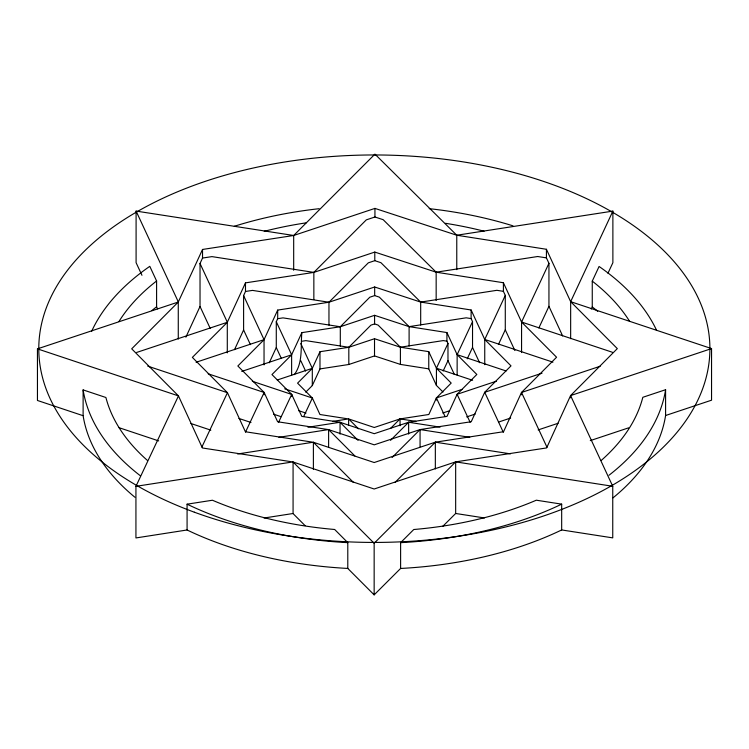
<?xml version="1.0" encoding="UTF-8"?>
<svg xmlns="http://www.w3.org/2000/svg" width="749" height="749" viewBox="0 0 749 749"><rect width="100%" height="100%" fill="white"/><g stroke="black" fill="none" stroke-linecap="round" stroke-linejoin="round"><path stroke-width="1.12" d="M332.743 421.387L348.519 418.934L319.945 414.506L312.37 398.037L297.578 383.151L312.296 368.377L319.982 351.712L348.819 347.293L374.519 338.726L400.406 347.208L428.765 351.656L436.433 368.227L451.198 383.076L436.405 397.934L428.831 414.497L400.06 418.906L374.275 427.492L348.688 418.953L358.462 428.803M237.62 453.978L313.148 442.238L245.391 431.752L227.443 392.701L192.362 357.395L227.256 322.388L245.485 282.869L313.85 272.393L374.79 252.076L436.161 272.196L503.403 282.738L521.566 322.033L556.573 357.236L521.51 392.467L503.553 431.714L435.338 442.182L374.2 462.526L313.391 442.275L313.391 469.426M456.768 269.631L456.768 235.233L374.94 154.135L293.683 235.486L136.093 211.087L178.328 301.922L202.53 249.454L293.683 235.486L374.94 208.4L456.768 235.233L546.424 249.277L570.654 301.678L617.316 348.613L570.579 395.584L546.63 447.921L455.664 461.871L374.163 489.003L293.074 462.002L293.074 513.599L305.068 525.62M319.982 351.712L319.982 368.911L312.296 385.576L305.751 392.139M134.914 497.242A292.438 168.834 0 0 1 83.12 415.704L37.45 400.472L37.45 348.865L178.271 302.034L131.702 348.828L178.468 395.903L202.399 447.977L292.747 461.946L135.934 486.335L135.934 537.941L187.081 529.983A292.438 168.834 0 0 0 347.789 568.435L374.154 594.865L400.612 568.454A292.438 168.834 0 0 0 561.675 529.946L612.748 537.876L612.748 486.279L570.579 395.584L711.55 348.585L711.55 400.191L665.589 415.508A292.438 168.834 0 0 1 613.028 497.842M185.874 337.162L200.03 306.491L200.03 263.489L202.53 258.059L202.53 249.454M234.512 349.661L243.603 329.963L243.603 295.565L245.485 291.464L245.485 282.869M328.614 446.844L328.614 429.636L374.228 444.831L420.067 429.57L471.233 421.724L484.706 392.289L510.996 365.868L484.743 339.466L471.121 309.992L420.685 302.09L374.669 286.998L328.961 302.231L277.692 310.086L264.013 339.728L237.845 365.989L264.154 392.467L277.617 421.753L328.427 429.608L278.89 437.313M269.237 362.806L276.287 347.536L276.287 321.742L277.692 318.69L277.692 310.086M276.287 321.742L291.642 354.773L301.856 332.64L340.308 326.751L374.584 315.32L409.104 326.639L446.919 332.565L457.143 354.67L476.823 374.472L457.105 394.292L447.013 416.369L408.636 422.249L374.257 433.699L340.13 422.314L301.8 416.388L291.707 394.423L271.971 374.566L291.623 354.82L241.758 371.41M294.394 374.622C303.289 362.039 300.48 346.881 301.856 332.64M442.996 392.027L436.433 385.435L436.433 368.227L447.977 343.463L446.919 341.169L446.919 332.565M443.165 370.98L447.977 360.662L447.977 343.463M457.143 375.099L457.143 354.67L472.535 321.649L471.121 318.597L471.121 309.992M467.245 358.808L472.535 347.452L472.535 321.649M484.743 364.688L484.743 339.466L505.285 295.406L503.403 291.333L503.403 282.738M498.441 344.493L505.285 329.813L505.285 295.406M521.566 352.582L521.566 322.033L548.942 263.32L546.424 257.881L546.424 249.277M538.859 327.95L548.942 306.322L548.942 263.32M570.654 338.698L570.654 301.678L612.879 211.106L456.768 235.233M591.279 309.037L592.262 306.931L592.262 281.128L599.088 266.475A292.438 168.834 0 0 1 656.414 329.944M607.954 273.263L612.879 262.702L612.879 211.106M135.934 486.335L178.468 395.903L37.45 348.865M201.893 447.022L227.443 392.701L147.731 366.121M245.494 432.136L264.154 392.467L208.185 373.798M278.572 422.342L291.707 394.423L252.338 381.288M303.663 416.556L312.37 398.037L284.695 388.806M313.85 299.544L313.85 272.393L366.308 219.869L374.94 216.995L383.188 219.7L436.161 272.196L436.161 300.489M328.961 325.169L328.961 302.231L368.321 262.833L374.79 260.671L380.932 262.693L420.685 302.09L420.685 325.019M340.308 346.104L340.308 326.751L369.809 297.213L374.669 295.593L379.312 297.119L409.104 326.639L409.104 345.991M319.982 368.911L348.819 364.491L348.819 347.293L370.952 325.132L374.584 323.924L378.058 325.066L400.406 347.208L400.406 364.407L428.765 368.854L436.433 385.435M390.529 428.419L400.06 418.906L415.882 421.369M390.529 440.328L408.636 422.249L440.066 427.136M392.102 457.499L420.067 429.57L469.763 437.294M395.004 482.45L435.338 442.182L510.49 453.857M374.154 594.865L374.154 543.268L455.664 461.871L612.748 486.279M400.612 568.454L400.612 542.651L413.766 529.515A271.372 156.672 0 0 0 536.312 500.201L561.675 504.143L561.675 529.946M442.771 526.35L455.664 513.477L455.664 461.871M136.674 352.442L227.293 322.304L227.293 352.854M196.079 362.273L264.041 339.662L243.603 295.565M277.252 380.005L312.305 368.339L300.798 343.529M348.819 364.491L374.519 355.925L400.406 364.407M436.405 400.088L436.405 397.934L461.974 389.414M496.512 381.147L457.105 394.292L470.129 422.286M542.042 373.171L484.706 392.289L503.319 432.323M442.799 413.008L449.194 410.873M521.51 394.789L521.51 392.467L600.202 366.233M466.693 416.893L475.212 414.057M498.768 421.996L510.668 418.026M538.138 429.926L558.089 423.269M665.589 415.508L665.589 389.714L642.82 397.298A271.372 156.672 0 0 1 601.204 460.476M590.278 440.618L628.589 427.848M436.161 272.196L537.688 256.514L546.424 257.881M420.685 302.09L496.887 290.312L503.403 291.333M409.104 326.639L466.196 317.819L471.121 318.597M400.406 347.208L443.239 340.589L446.919 341.169M307.951 427.248L339.906 422.277M187.081 529.983L187.081 504.18L212.444 500.238A271.372 156.672 0 0 0 334.672 529.487L347.789 542.641L347.789 568.435M264.069 518.008L292.747 513.552M202.53 258.059L211.948 256.617L313.85 272.393M245.485 291.464L252.497 290.397L328.961 302.231M277.692 318.69L283 317.876L340.308 326.751M301.856 341.244L305.826 340.636L348.819 347.293M455.664 513.477L484.472 517.952M570.654 301.678L711.55 348.585M521.566 322.033L612.41 352.273M484.743 339.466L552.912 362.16M457.143 354.67L506.099 370.97M436.433 368.227L472.628 380.286M298.533 410.621L305.985 413.111M273.619 414.188L281.062 416.669M238.912 418.448L250.981 422.473M190.911 423.513L210.834 430.16M83.12 415.704L83.12 389.901L105.909 397.504A271.372 156.672 0 0 0 147.366 460.382M119.1 427.707L158.676 440.908M358.078 440.375L340.046 422.305L340.046 434.13M328.614 429.636L354.82 455.898M313.391 442.275L353.537 482.506M293.074 462.002L374.154 543.268M521.51 392.467L546.985 447.247M436.405 397.934L445.093 416.613M300.798 360.728L305.601 371.055M276.287 347.536L281.399 358.556M243.603 329.963L250.428 344.643M200.03 263.489L227.331 322.22M200.03 306.491L210.263 328.511M157.562 308.869L156.597 306.79L156.597 280.987L149.791 266.335A292.438 168.834 0 0 0 91.565 331.461M141.964 275.304L136.093 262.684L136.093 211.087M548.942 306.322L562.63 335.927M505.285 329.813L514.863 350.532M472.535 347.452L479.575 362.694M447.977 360.662L454.39 374.528M570.579 395.584L570.579 397.831M435.338 442.182L435.338 468.911M428.765 351.656L428.765 368.854M420.067 429.57L420.067 446.769M408.636 422.249L408.636 434.074M400.06 418.906L400.06 425.788M374.94 208.4L374.94 216.995M374.79 252.076L374.79 260.671M374.669 286.998L374.669 295.593M374.584 315.32L374.584 323.924M374.519 338.726L374.519 355.925M348.622 418.944L348.622 425.395M312.305 368.339L312.305 385.548M293.683 235.486L293.683 270.258M291.623 354.82L291.623 375.249M291.707 394.423L291.707 396.567M264.154 392.467L264.154 394.76M264.041 339.662L264.041 364.894M178.271 302.034L178.271 339.054M151.841 310.601A271.372 156.672 0 0 1 156.597 306.79M592.262 306.931A271.372 156.672 0 0 1 597.721 311.331M665.589 389.714A292.438 168.834 0 0 1 609.003 475.25M561.675 504.143A292.438 168.834 0 0 1 400.612 542.651M347.789 542.641A292.438 168.834 0 0 1 187.081 504.18M140.316 475.737A292.438 168.834 0 0 1 83.12 389.901M234.315 226.273A292.438 168.834 0 0 1 319.121 208.699M429.214 208.662A292.438 168.834 0 0 1 512.981 225.842M118.922 321.564A271.372 156.672 0 0 1 156.597 280.987M264.238 231.301A271.372 156.672 0 0 1 306.154 222.846M445.421 223.296A271.372 156.672 0 0 1 484.06 231.198M592.253 281.128A271.372 156.672 0 0 1 629.591 321.312M194.337 512.194A335.552 193.729 0 0 0 709.593 356.945A335.552 193.729 0 0 0 219.083 176.951A335.552 193.729 0 0 0 194.337 512.194"/></g></svg>
